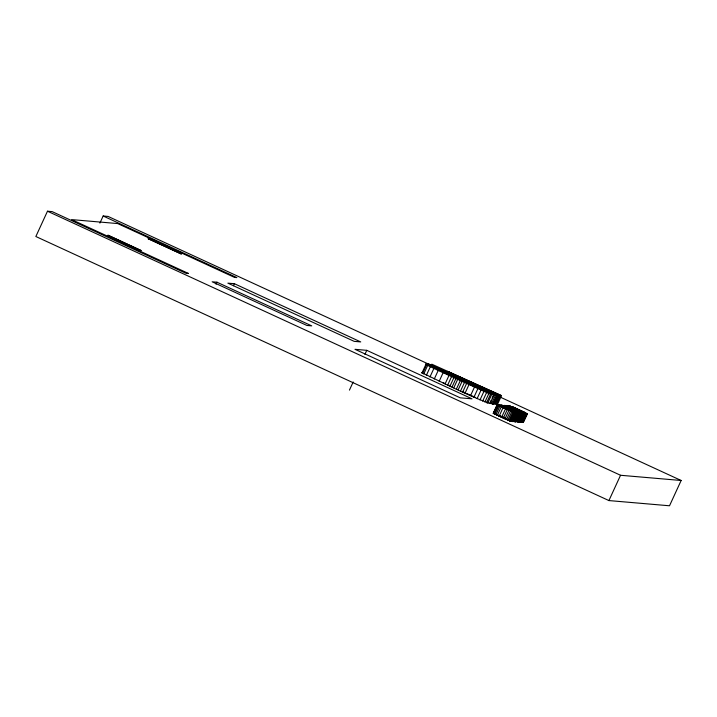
<?xml version="1.0" encoding="UTF-8"?>
<svg xmlns="http://www.w3.org/2000/svg" width="717" height="717" viewBox="0 0 717 717"><rect width="100%" height="100%" fill="white"/><g stroke="black" fill="none" stroke-linecap="round" stroke-linejoin="round"><path stroke-width="1.08" d="M99.905 223.086L103.158 216.005L236.852 277.604L234.54 277.407L117.696 223.57L71.575 219.599L188.419 273.446L185.846 273.222L52.153 211.623L47.483 211.219L35.85 236.511L608.912 500.574L669.517 505.781L681.15 480.489L500.287 397.146M216.05 284.237L216.982 282.211L311.725 325.868L306.903 325.455L212.16 281.799L216.982 282.211M233.464 285.733L234.396 283.708L360.723 341.919L354.18 341.355L227.863 283.152L234.396 283.708M364.908 354.377L366.772 350.335L472.046 398.84L460.251 397.827L354.987 349.313L366.772 350.335M349.439 390.111L353.176 382M421.946 373.01L425.88 364.442L425.441 364.057L427.26 364.218L494.103 395.022L490.159 403.581C466.731 395.148 444.155 383.129 421.497 372.625M422.6 373.396L426.534 364.828L425.88 364.442M423.729 373.978L427.673 365.41L426.534 364.828M426.391 375.278L430.334 366.71L427.673 365.41M429.958 376.981L433.902 368.413L430.334 366.71M434.278 379.006L438.221 370.438L433.902 368.413M439.189 381.274L443.124 372.706L438.221 370.438M445.069 383.971L449.012 375.403L488.833 393.552L494.103 395.022M447.641 385.137L451.585 376.568M449.962 386.176L453.897 377.608M452.015 387.081L455.949 378.513M453.78 387.852L457.715 379.284M456.451 388.964L460.395 380.395M458.172 389.833L462.115 381.274M460.556 390.989L464.491 382.421M462.698 392.011L466.633 383.443M465.073 393.122L469.017 384.563M470.531 395.659L474.475 387.09M473.937 397.227L477.881 388.659M477.101 398.661L481.035 390.093M479.996 399.969L483.939 391.401M482.649 401.144L486.592 392.575M484.889 402.12L488.833 393.552M486.565 402.829L490.5 394.26M487.668 403.259L491.602 394.691M491.181 400.122L489.863 402.981L493.35 404.289L497.105 395.461L441.269 369.918L453.225 375.197L452.992 374.722L428.157 363.869L449.541 374.283L497.284 395.721M492.05 398.222L493.807 394.413M491.584 403.689L495.519 395.121M492.74 404.119L496.684 395.56M493.35 404.289L497.105 395.461M499.283 395.461L498.234 395.372L494.291 403.94L495.339 404.029L499.283 395.461L447.471 371.37L501.497 395.65L497.553 404.218L494.515 403.214M496.505 404.128L500.448 395.56M506.856 419.508L493.278 413.306L497.213 404.738L515.003 412.777L511.06 421.345L506.525 419.544L499.157 416.156L503.092 407.597L515.003 412.777M493.314 413.351L497.213 404.738M493.592 413.503L497.625 404.773M496.056 408.591L498.064 404.809L516.034 412.867L512.09 421.435L507.86 419.624M494.04 413.736L497.983 405.177L497.257 404.782M494.847 414.13L498.79 405.562L497.983 405.177M495.958 414.659L499.901 406.1L498.79 405.562M497.329 415.313L501.273 406.745L510.791 410.94M501.622 417.294L505.557 408.735M503.352 418.101L507.295 409.532M505.01 418.853L508.945 410.285M506.525 419.544L510.468 410.975M507.86 420.144L511.804 411.576M508.98 420.637L512.915 412.069M509.823 420.996L513.766 412.436M510.387 421.229L514.331 412.66M510.656 421.309L514.6 412.741M515.442 412.813L511.248 421.363L515.442 412.813L497.804 404.782M511.839 421.408L515.783 412.849M511.508 421.049L512.243 421.363L516.177 412.795L516.921 413.055L508.192 408.959M515.003 415.546L516.321 412.687M512.243 421.363L512.718 421.551L516.643 412.858M512.718 421.551L516.849 412.965M517.844 413.019L513.632 421.569L517.844 413.019L505.53 407.274M513.722 421.193L514.519 421.533L518.463 412.965L519.242 413.252L513.417 410.527L514.053 410.724M518.525 413.082L514.304 421.623L518.525 413.082L500.52 405.015L517.566 413.001M515.765 419.651L517.074 416.801M514.519 421.533L515.039 421.748L518.983 413.18M515.039 421.748L519.198 413.198M516.249 421.255L518.337 421.972L522.272 413.404L520.183 412.696L515.926 421.874L520.067 413.324L509.868 408.358M517.091 421.623L521.035 413.055M517.656 421.856L521.6 413.288M517.925 421.937L521.868 413.368M518.516 421.99L522.72 413.44L518.776 422.008L516.401 421.076M519.108 422.035L523.302 413.494L519.368 422.062L517.118 421.148M517.773 421.229L519.511 421.99L523.446 413.422L524.19 413.682L515.684 409.577M522.281 416.165L523.589 413.315M519.511 421.99L519.995 422.179L523.912 413.476M519.995 422.179L524.118 413.592M525.113 413.646L520.901 422.188L525.113 413.646L512.807 407.901L525.794 413.709L521.573 422.25L525.507 413.682M520.99 421.82L521.788 422.161L525.731 413.592L526.475 413.817L508.478 405.705L525.731 413.592M523.912 418.37L525.66 414.569M521.788 422.161L522.317 422.367L526.251 413.799M522.317 422.367L526.475 413.817M527.138 413.933L523.195 422.501L527.345 413.951L509.464 405.786L527.345 413.951M608.912 500.574L620.546 475.272L681.15 480.489M103.158 216.005L108.088 216.426L431.195 365.312M450.159 385.549L448.941 385.28M462.886 391.41L462.635 391.545M502.438 405.186L520.067 413.324M505.082 405.41L523.052 413.467M505.924 405.481L523.302 413.494M505.521 406.279L520.183 412.696M501.3 406.566L502.734 407.319M512.628 408.421L516.419 410.097L506.256 405.455L514.367 408.977M508.729 409.443L502.769 406.557L507.089 408.349M513.471 410.097L518.266 412.221M493.278 413.306L511.06 421.345M494.13 413.377L511.508 421.381M497.356 415.134L498.79 415.887M475.093 397.209L469.339 394.717M523.446 413.422L515.469 409.586M516.177 412.795L510.477 410.016M518.463 412.965L501.201 405.078L515.926 411.728L514.645 411.101M500.054 416.03L503.011 417.357L500.179 416.039M501.891 416.953L505.87 418.737M525.794 413.709L507.788 405.643L524.835 413.628M505.843 407.776L498.96 404.773L501.317 406.028M442.568 382.439L445.266 383.667M443.124 372.706L449.012 375.403M514.152 408.977L510.02 407.148L510.988 407.668M501.497 395.65L431.795 364.182L498.234 395.372M513.103 409.013L522.72 413.44M522.46 413.422L504.49 405.365L512.825 409.353M516.034 412.867L498.396 404.836L507.941 409.237M493.359 403.115L495.339 404.029M517.432 421.166L519.368 422.062M516.849 421.121L518.776 422.008M500.511 416.093L504.786 418.002M508.236 419.651L512.09 421.435M47.483 211.219L620.546 475.272M508.407 408.959L509.778 409.586M466.633 393.472L468.461 394.323M499.901 406.1L501.273 406.745M521.94 421.829L523.401 422.519M514.672 421.202L516.132 421.892M463.747 392.109L465.709 393.041M521.295 411.146L519.027 410.007M514.026 410.518L511.759 409.38M521.474 421.847L522.576 422.447M514.206 421.22L515.308 421.82M519.655 421.883L520.246 422.25M512.377 421.255L512.978 421.623M491.566 403.151L493.171 404.021M440.561 370.743L440.023 370.698L454.103 376.981L440.561 370.743M466.821 382.842L466.364 382.806L479.503 388.686L466.821 382.842M512.798 406.906L525.731 412.867L512.798 406.906M508.568 407.193L518.068 411.567L508.568 407.193M148.804 238.931L148.016 238.653L181.437 254.051L148.804 238.931M108.617 235.481L107.828 235.194L141.249 250.6L108.617 235.481"/></g></svg>
